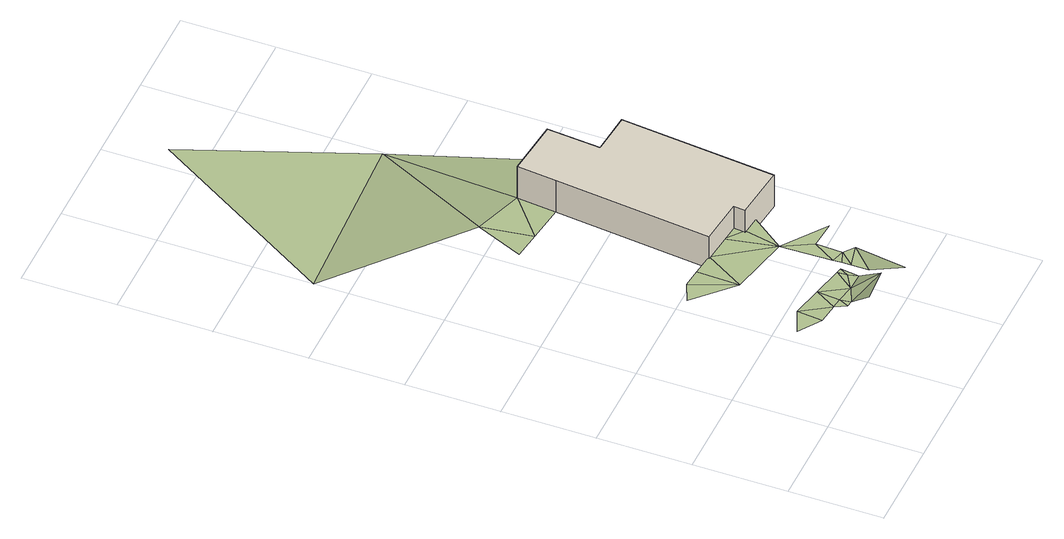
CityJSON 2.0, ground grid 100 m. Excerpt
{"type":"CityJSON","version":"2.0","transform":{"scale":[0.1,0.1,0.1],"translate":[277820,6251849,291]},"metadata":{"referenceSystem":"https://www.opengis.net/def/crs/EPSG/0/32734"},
"CityObjects":{
"building1":{"type":"Building","attributes":{"address":"3 Barton Street 7915 Cape Town","building":"semidetached_house","building:levels":1,"building_height":4.1,"roof_height":21.57,"ground_height":17.47,"plus_code":"4FRW3C9W+XPH"},"geometry":[{"type":"Solid","lod":"1","boundaries":[[[[0,1,2,3]],[[1,4,5,2]],[[4,6,7,5]],[[6,8,9,7]],[[8,10,11,9]],[[10,12,13,11]],[[12,14,15,13]],[[14,16,17,15]],[[16,0,3,17]],[[3,2,5,7,9,11,13,15,17]],[[16,14,12,10,8,6,4,1,0]]]]}]},
"terrain1":{"type":"TINRelief","geometry":[{"type":"CompositeSurface","lod":"1","boundaries":[[[18,19,20]],[[21,19,18]],[[22,19,21]],[[23,21,24]],[[23,24,25]],[[22,21,23]],[[26,27,28]],[[29,30,25]],[[23,25,31]],[[31,22,23]],[[30,31,25]],[[26,32,27]],[[31,33,22]],[[30,34,31]],[[26,35,32]],[[31,34,36]],[[31,36,33]],[[37,36,34]],[[36,37,33]],[[35,26,38]],[[39,40,41]],[[42,43,44]],[[39,44,40]],[[43,42,45]],[[35,38,46]],[[42,44,39]],[[45,42,47]],[[38,45,47]],[[48,49,50]],[[51,46,38]],[[52,38,47]],[[51,53,46]],[[51,38,54]],[[55,50,56]],[[49,14,50]],[[16,14,49]],[[57,55,56]],[[56,50,14]],[[12,56,14]]]}]}
},
"vertices":[
[1531,1871,146],[2025,1819,146],[2025,1819,556],[1531,1871,556],[2012,1694,146],[2012,1694,556],[2589,1633,146],[2589,1633,556],[2765,3294,146],[2765,3294,556],[2314,3334,146],[2314,3334,556],[2365,3904,146],[2365,3904,556],[1756,3967,146],[1756,3967,556],[1711,3549,146],[1711,3549,556],
[1111,518,292],[1136,790,292],[868,679,292],[1329,487,292],[1468,719,292],[1445,476,292],[1394,371,292],[1462,361,292],[1273,1446,292],[1089,1923,292],[880,1829,292],[1438,162,442],[1802,186,442],[1640,441,292],[1287,1900,292],[1799,648,292],[1836,436,292],[1531,1871,292],[1809,540,292],[1862,634,292],[1931,1304,292],[2200,617,292],[1955,378,292],[1964,6,442],[2085,708,292],[1948,658,292],[1950,564,292],[1945,751,292],[1826,1840,292],[2098,996,292],[1015,3641,147],[1314,3602,146],[1235,4147,147],[2012,1694,292],[2386,972,292],[2025,1819,292],[2211,1673,292],[6,5364,9],[1980,5461,13],[1253,7396,9]
]}
